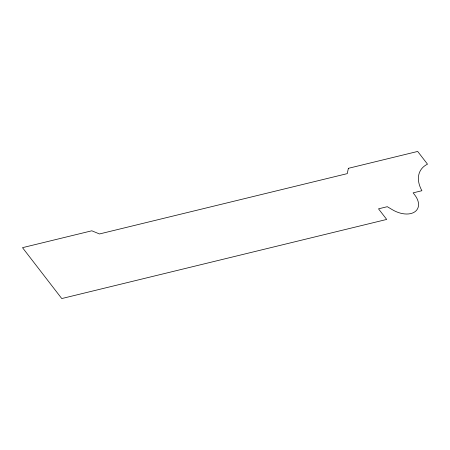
<?xml version="1.0" encoding="UTF-8"?>
<svg xmlns="http://www.w3.org/2000/svg" width="450" height="450" viewBox="0 0 450 450"><rect width="100%" height="100%" fill="white"/><g stroke="black" fill="none" stroke-linecap="round" stroke-linejoin="round"><path stroke-width="0.67" d="M348.373 168.322L347.254 173.627L99.478 233.961L91.811 230.794L22.5 247.669L61.762 298.558L386.696 219.437L378.512 208.834L387.298 206.696L392.394 209.734A20.773 13.044 29.7 0 0 414.624 211.961A20.773 13.044 29.7 0 0 414.759 194.974L413.123 192.853L421.903 190.716A37.024 23.248 29.7 0 1 427.5 164.166L417.684 151.442L348.373 168.322"/></g></svg>
